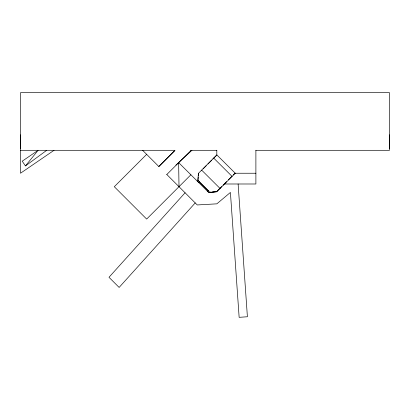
<?xml version="1.0" encoding="UTF-8"?>
<svg xmlns="http://www.w3.org/2000/svg" width="410" height="410" viewBox="0 0 410 410"><rect width="100%" height="100%" fill="white"/><g stroke="black" fill="none" stroke-linecap="round" stroke-linejoin="round"><path stroke-width="0.61" d="M198.25 177.248L197.989 180.41L198.327 180.287M198.358 175.982L198.568 173.45M25.456 165.917L38.135 150.301L22.222 161.181L25.456 165.917L46.735 150.301M185.079 192.782L108.988 277.293L119.131 287.43L195.221 202.919M146.657 154.355L114.298 186.714L146.657 219.068L190.886 174.788M216.818 150.244L216.818 154.888L198.409 173.379L197.82 180.477L209.746 192.351L216.839 191.726L235.248 173.24L255.891 173.24M203.099 168.899L206.215 165.773M207.993 163.985L211.555 160.407M212.892 159.07L216.485 155.457M197.492 181.369L198.302 180.554M198.712 182.578L199.521 181.768M207.634 191.465L208.444 190.65M179.011 186.714L178.642 162.596L208.854 192.679L209.459 192.07M216.685 191.578L221.702 186.535M223.04 185.197L226.597 181.62M228.38 179.831L231.496 176.705M233.29 174.896L235.094 173.087M158.819 166.522L175.039 150.301L20.5 150.301M174.737 150.685L158.86 166.562L142.598 150.301M166.808 174.506L191.096 150.301M175.9 165.127L191.957 150.301M54.043 150.301L20.5 173.24L20.5 92.67L389.5 92.67L389.5 150.301L255.891 150.301M208.854 192.679L216.839 191.726M209.807 192.182L211.058 192.07M212.308 191.962L215.434 191.685M20.5 134.818L20.5 148.584M389.5 134.818L389.5 148.584M190.691 150.301L216.818 150.301M224.542 183.993L255.891 183.993L255.891 150.244M216.818 154.888L235.248 173.24M213.666 158.06L232.091 176.408M201.648 170.124L220.078 188.477M199.301 181.717L208.495 190.87M166.737 174.434L197.246 204.949L216.839 203.837L230.41 192.433L239.143 317.33L247.399 316.751L238.118 183.993"/></g></svg>
